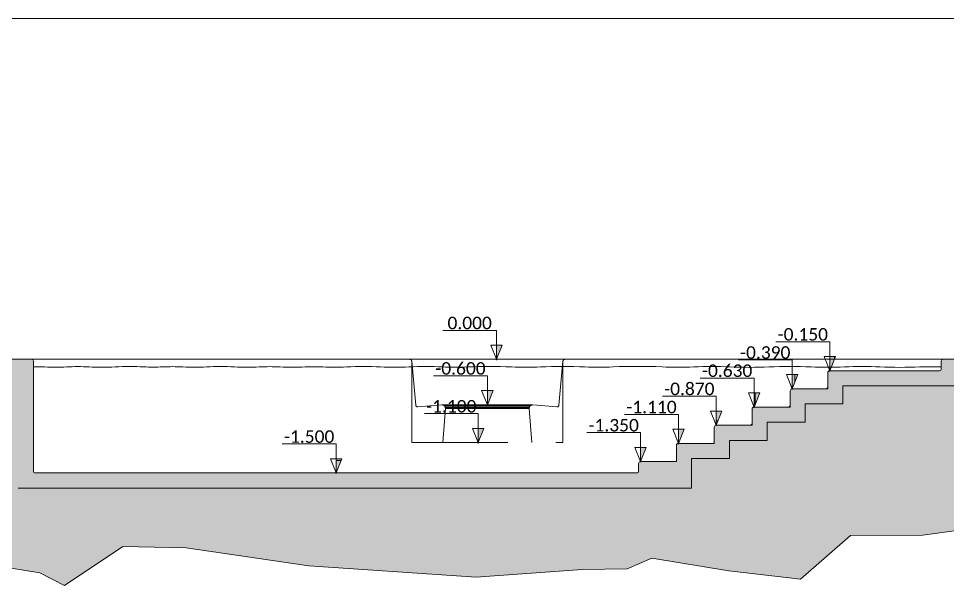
# Model space of a CAD drawing. Header units: metres. Extents: x -197 to 1099, y -24 to 14.
# Drawn here: x 100.41 to 112.69, y -2.99 to 4.5 of the extents above; entities that cross this region are included whole.
import ezdxf
from ezdxf.enums import TextEntityAlignment as Align

# ---------------------------------------------------------------- set-up
doc = ezdxf.new("R2010")
doc.units = ezdxf.units.M
doc.header["$LTSCALE"] = 0.001
doc.header["$PDMODE"] = 34
doc.header["$PDSIZE"] = 0.01
doc.linetypes.add('HIDDENX2', pattern=[19.05, 12.7, -6.35])
doc.layers.get('0').update_dxf_attribs({"lineweight": 13, "true_color": 0x000000})
for name, color, linetype, lineweight, true_color in [('Jach-Anotaciones-CalidaddeLínea  0.13', 7, 'Continuous', 13, 0x000000), ('Jach-Anotaciones-CalidaddeLínea 0.09', 7, 'Continuous', 9, 0x000000), ('Jach-Anotaciones-Hatch-Lum100%', 7, 'Continuous', 13, 0x000000), ('Jach-Anotaciones-Hatch-Lum80%', 250, 'Continuous', 13, 0x333333), ('Jach-Anotaciones-LineasDetalle0.09mm', 7, 'Continuous', 15, 0x000000), ('JACH-Anotaciones-Textos-Lum75% @ 0.075', 7, 'Continuous', 13, 0x404040), ('JACH-Arq-Lineas-Proyeccion', 250, 'HIDDENX2', 13, 0x333333)]:
    doc.layers.add(name, color=color, linetype=linetype, lineweight=lineweight, true_color=true_color)
doc.styles.add('02a-Calibri-JACH(1.8mm)', font='calibri.ttf', dxfattribs={"height": 2.2})
pattern_1 = [(0, (169.421, 45.032), (0, 6.985), [5.08, -1.905]), (90, (169.421, 45.032), (-6.985, 4e-16), [5.08, -1.905])]

# ---------------------------------------------------------------- blocks, each defined once
blk = doc.blocks.new('*U633')
at = {"lineweight": 0, "ltscale": 100}
h = blk.add_hatch(dxfattribs=at)
h.set_pattern_fill('ANGLE', color=256)
h.set_pattern_definition(pattern_1)
h.paths.add_polyline_path([(0, 2.5), (0, 0), (1, 2.5)])
h = blk.add_hatch(color=256, dxfattribs=at)
h.dxf.hatch_style = 1
h.paths.add_polyline_path([(0, 2.5), (0, 0), (1, 2.5)])
for points in [[(0, 5.1), (-9.47, 5.1)], [(0, 5.1), (0, 1.25)]]:
    blk.add_lwpolyline(points, dxfattribs=at)
for points in [[(0, 0), (1, 2.5), (-1, 2.5)], [(0, 2.5), (0, 0), (1, 2.5)]]:
    blk.add_lwpolyline(points, close=True, dxfattribs=at)
blk.add_point((0, 0), dxfattribs=at)
at = {"lineweight": 0, "ltscale": 100, "style": '02a-Calibri-JACH(1.8mm)'}
blk.add_attdef('ALT', text='', height=2.2, dxfattribs=at).set_placement((-4.73, 6.4), align=Align.MIDDLE_CENTER)
blk = doc.blocks.new('*U634')
at = {"lineweight": 0, "ltscale": 100}
h = blk.add_hatch(dxfattribs=at)
h.set_pattern_fill('ANGLE', color=256)
h.set_pattern_definition(pattern_1)
h.paths.add_polyline_path([(0, 2.5), (0, 0), (1, 2.5)])
h = blk.add_hatch(color=256, dxfattribs=at)
h.dxf.hatch_style = 1
h.paths.add_polyline_path([(0, 2.5), (0, 0), (1, 2.5)])
for points in [[(0, 5.1), (-9.47, 5.1)], [(0, 5.1), (0, 1.25)]]:
    blk.add_lwpolyline(points, dxfattribs=at)
for points in [[(0, 0), (1, 2.5), (-1, 2.5)], [(0, 2.5), (0, 0), (1, 2.5)]]:
    blk.add_lwpolyline(points, close=True, dxfattribs=at)
blk.add_point((0, 0), dxfattribs=at)
at = {"lineweight": 0, "ltscale": 100, "style": '02a-Calibri-JACH(1.8mm)'}
blk.add_attdef('ALT', text='', height=2.2, dxfattribs=at).set_placement((-4.73, 6.4), align=Align.MIDDLE_CENTER)
blk = doc.blocks.new('*U655')
at = {"lineweight": 0, "ltscale": 100}
h = blk.add_hatch(dxfattribs=at)
h.set_pattern_fill('ANGLE', color=256)
h.set_pattern_definition(pattern_1)
h.paths.add_polyline_path([(0, 2.5), (0, 0), (1, 2.5)])
h = blk.add_hatch(color=256, dxfattribs=at)
h.dxf.hatch_style = 1
h.paths.add_polyline_path([(0, 2.5), (0, 0), (1, 2.5)])
for points in [[(0, 5.1), (-9.47, 5.1)], [(0, 5.1), (0, 1.25)]]:
    blk.add_lwpolyline(points, dxfattribs=at)
for points in [[(0, 0), (1, 2.5), (-1, 2.5)], [(0, 2.5), (0, 0), (1, 2.5)]]:
    blk.add_lwpolyline(points, close=True, dxfattribs=at)
blk.add_point((0, 0), dxfattribs=at)
at = {"lineweight": 0, "ltscale": 100, "style": '02a-Calibri-JACH(1.8mm)'}
blk.add_attdef('ALT', text='', height=2.2, dxfattribs=at).set_placement((-4.73, 6.4), align=Align.MIDDLE_CENTER)
blk = doc.blocks.new('*U656')
at = {"lineweight": 0, "ltscale": 100}
h = blk.add_hatch(dxfattribs=at)
h.set_pattern_fill('ANGLE', color=256)
h.set_pattern_definition(pattern_1)
h.paths.add_polyline_path([(0, 2.5), (0, 0), (1, 2.5)])
h = blk.add_hatch(color=256, dxfattribs=at)
h.dxf.hatch_style = 1
h.paths.add_polyline_path([(0, 2.5), (0, 0), (1, 2.5)])
for points in [[(0, 5.1), (-9.47, 5.1)], [(0, 5.1), (0, 1.25)]]:
    blk.add_lwpolyline(points, dxfattribs=at)
for points in [[(0, 0), (1, 2.5), (-1, 2.5)], [(0, 2.5), (0, 0), (1, 2.5)]]:
    blk.add_lwpolyline(points, close=True, dxfattribs=at)
blk.add_point((0, 0), dxfattribs=at)
at = {"lineweight": 0, "ltscale": 100, "style": '02a-Calibri-JACH(1.8mm)'}
blk.add_attdef('ALT', text='', height=2.2, dxfattribs=at).set_placement((-4.73, 6.4), align=Align.MIDDLE_CENTER)
blk = doc.blocks.new('*U657')
at = {"lineweight": 0, "ltscale": 100}
h = blk.add_hatch(dxfattribs=at)
h.set_pattern_fill('ANGLE', color=256)
h.set_pattern_definition(pattern_1)
h.paths.add_polyline_path([(0, 2.5), (0, 0), (1, 2.5)])
h = blk.add_hatch(color=256, dxfattribs=at)
h.dxf.hatch_style = 1
h.paths.add_polyline_path([(0, 2.5), (0, 0), (1, 2.5)])
for points in [[(0, 5.1), (-9.47, 5.1)], [(0, 5.1), (0, 1.25)]]:
    blk.add_lwpolyline(points, dxfattribs=at)
for points in [[(0, 0), (1, 2.5), (-1, 2.5)], [(0, 2.5), (0, 0), (1, 2.5)]]:
    blk.add_lwpolyline(points, close=True, dxfattribs=at)
blk.add_point((0, 0), dxfattribs=at)
at = {"lineweight": 0, "ltscale": 100, "style": '02a-Calibri-JACH(1.8mm)'}
blk.add_attdef('ALT', text='', height=2.2, dxfattribs=at).set_placement((-4.73, 6.4), align=Align.MIDDLE_CENTER)
blk = doc.blocks.new('*U658')
at = {"lineweight": 0, "ltscale": 100}
h = blk.add_hatch(dxfattribs=at)
h.set_pattern_fill('ANGLE', color=256)
h.set_pattern_definition(pattern_1)
h.paths.add_polyline_path([(0, 2.5), (0, 0), (1, 2.5)])
h = blk.add_hatch(color=256, dxfattribs=at)
h.dxf.hatch_style = 1
h.paths.add_polyline_path([(0, 2.5), (0, 0), (1, 2.5)])
for points in [[(0, 5.1), (-9.47, 5.1)], [(0, 5.1), (0, 1.25)]]:
    blk.add_lwpolyline(points, dxfattribs=at)
for points in [[(0, 0), (1, 2.5), (-1, 2.5)], [(0, 2.5), (0, 0), (1, 2.5)]]:
    blk.add_lwpolyline(points, close=True, dxfattribs=at)
blk.add_point((0, 0), dxfattribs=at)
at = {"lineweight": 0, "ltscale": 100, "style": '02a-Calibri-JACH(1.8mm)'}
blk.add_attdef('ALT', text='', height=2.2, dxfattribs=at).set_placement((-4.73, 6.4), align=Align.MIDDLE_CENTER)
blk = doc.blocks.new('*U659')
at = {"lineweight": 0, "ltscale": 100}
h = blk.add_hatch(dxfattribs=at)
h.set_pattern_fill('ANGLE', color=256)
h.set_pattern_definition(pattern_1)
h.paths.add_polyline_path([(0, 2.5), (0, 0), (1, 2.5)])
h = blk.add_hatch(color=256, dxfattribs=at)
h.dxf.hatch_style = 1
h.paths.add_polyline_path([(0, 2.5), (0, 0), (1, 2.5)])
for points in [[(0, 5.1), (-9.47, 5.1)], [(0, 5.1), (0, 1.25)]]:
    blk.add_lwpolyline(points, dxfattribs=at)
for points in [[(0, 0), (1, 2.5), (-1, 2.5)], [(0, 2.5), (0, 0), (1, 2.5)]]:
    blk.add_lwpolyline(points, close=True, dxfattribs=at)
blk.add_point((0, 0), dxfattribs=at)
at = {"lineweight": 0, "ltscale": 100, "style": '02a-Calibri-JACH(1.8mm)'}
blk.add_attdef('ALT', text='', height=2.2, dxfattribs=at).set_placement((-4.73, 6.4), align=Align.MIDDLE_CENTER)
blk = doc.blocks.new('*U660')
at = {"lineweight": 0, "ltscale": 100}
h = blk.add_hatch(dxfattribs=at)
h.set_pattern_fill('ANGLE', color=256)
h.set_pattern_definition(pattern_1)
h.paths.add_polyline_path([(0, 2.5), (0, 0), (1, 2.5)])
h = blk.add_hatch(color=256, dxfattribs=at)
h.dxf.hatch_style = 1
h.paths.add_polyline_path([(0, 2.5), (0, 0), (1, 2.5)])
for points in [[(0, 5.1), (-9.47, 5.1)], [(0, 5.1), (0, 1.25)]]:
    blk.add_lwpolyline(points, dxfattribs=at)
for points in [[(0, 0), (1, 2.5), (-1, 2.5)], [(0, 2.5), (0, 0), (1, 2.5)]]:
    blk.add_lwpolyline(points, close=True, dxfattribs=at)
blk.add_point((0, 0), dxfattribs=at)
at = {"lineweight": 0, "ltscale": 100, "style": '02a-Calibri-JACH(1.8mm)'}
blk.add_attdef('ALT', text='', height=2.2, dxfattribs=at).set_placement((-4.73, 6.4), align=Align.MIDDLE_CENTER)
blk = doc.blocks.new('*U635')
at = {"lineweight": 0, "ltscale": 100}
h = blk.add_hatch(dxfattribs=at)
h.set_pattern_fill('ANGLE', color=256)
h.set_pattern_definition(pattern_1)
h.paths.add_polyline_path([(0, 2.5), (0, 0), (1, 2.5)])
h = blk.add_hatch(color=256, dxfattribs=at)
h.dxf.hatch_style = 1
h.paths.add_polyline_path([(0, 2.5), (0, 0), (1, 2.5)])
for points in [[(0, 5.1), (-9.47, 5.1)], [(0, 5.1), (0, 1.25)]]:
    blk.add_lwpolyline(points, dxfattribs=at)
for points in [[(0, 0), (1, 2.5), (-1, 2.5)], [(0, 2.5), (0, 0), (1, 2.5)]]:
    blk.add_lwpolyline(points, close=True, dxfattribs=at)
blk.add_point((0, 0), dxfattribs=at)
at = {"lineweight": 0, "ltscale": 100, "style": '02a-Calibri-JACH(1.8mm)'}
blk.add_attdef('ALT', text='', height=2.2, dxfattribs=at).set_placement((-4.73, 6.4), align=Align.MIDDLE_CENTER)
blk = doc.blocks.new('*U636')
at = {"lineweight": 0, "ltscale": 100}
h = blk.add_hatch(dxfattribs=at)
h.set_pattern_fill('ANGLE', color=256)
h.set_pattern_definition(pattern_1)
h.paths.add_polyline_path([(0, 2.5), (0, 0), (1, 2.5)])
h = blk.add_hatch(color=256, dxfattribs=at)
h.dxf.hatch_style = 1
h.paths.add_polyline_path([(0, 2.5), (0, 0), (1, 2.5)])
for points in [[(0, 5.1), (-9.47, 5.1)], [(0, 5.1), (0, 1.25)]]:
    blk.add_lwpolyline(points, dxfattribs=at)
for points in [[(0, 0), (1, 2.5), (-1, 2.5)], [(0, 2.5), (0, 0), (1, 2.5)]]:
    blk.add_lwpolyline(points, close=True, dxfattribs=at)
blk.add_point((0, 0), dxfattribs=at)
at = {"lineweight": 0, "ltscale": 100, "style": '02a-Calibri-JACH(1.8mm)'}
blk.add_attdef('ALT', text='', height=2.2, dxfattribs=at).set_placement((-4.73, 6.4), align=Align.MIDDLE_CENTER)

msp = doc.modelspace()

# ---------------------------------------------------------------- hatches: boundary and pattern name
at = {"layer": 'Jach-Anotaciones-Hatch-Lum100%', "ltscale": 100}
h = msp.add_hatch(color=256, dxfattribs=at)
h.dxf.hatch_style = 1
edge = h.paths.add_edge_path()
edge.add_line((100.60666, -0.025), (100.60666, -0.15))
edge.add_line((100.60666, -0.15), (100.60666, -1.475))
edge.add_arc((100.63166, -1.475), 0.025, 180, 270)
edge.add_line((100.63166, -1.5), (108.58166, -1.5))
edge.add_arc((108.58166, -1.475), 0.025, 270, 360)
edge.add_line((108.60666, -1.475), (108.60666, -1.375))
edge.add_arc((108.63166, -1.375), 0.025, 89.991384, 180, ccw=False)
edge.add_line((108.63166, -1.35), (109.10662, -1.35008))
edge.add_line((109.10662, -1.35008), (109.10666, -1.135))
edge.add_arc((109.13166, -1.135), 0.025, 90, 180, ccw=False)
edge.add_line((109.13166, -1.11), (109.58166, -1.11))
edge.add_arc((109.58166, -1.085), 0.025, 270, 360)
edge.add_line((109.60666, -1.085), (109.60666, -0.895))
edge.add_arc((109.63166, -0.895), 0.025, 90, 180, ccw=False)
edge.add_line((109.63166, -0.87), (110.08166, -0.87))
edge.add_arc((110.08166, -0.845), 0.025, 270, 360)
edge.add_line((110.10666, -0.845), (110.10666, -0.655))
edge.add_arc((110.13166, -0.655), 0.025, 90, 180, ccw=False)
edge.add_line((110.13166, -0.63), (110.58462, -0.63))
edge.add_arc((110.58462, -0.605), 0.025, 270, 360)
edge.add_line((110.60962, -0.605), (110.60962, -0.415))
edge.add_arc((110.63462, -0.415), 0.025, 90, 180, ccw=False)
edge.add_line((110.63462, -0.39), (111.08166, -0.39))
edge.add_arc((111.08166, -0.365), 0.025, 270, 360)
edge.add_line((111.10666, -0.365), (111.10666, -0.175))
edge.add_arc((111.13166, -0.175), 0.025, 90, 180, ccw=False)
edge.add_line((111.13166, -0.15), (112.58166, -0.15))
edge.add_arc((112.58166, -0.125), 0.025, 270, 360)
edge.add_line((112.60666, -0.125), (112.60666, -0.025))
edge.add_arc((112.63166, -0.025), 0.025, 90, 180, ccw=False)
edge.add_line((112.63166, 0), (113.00666, 0))
edge.add_line((113.00666, 0), (113.00666, -0.35))
edge.add_line((113.00666, -0.35), (111.30666, -0.35))
edge.add_line((111.30666, -0.35), (111.30666, -0.59))
edge.add_line((111.30666, -0.59), (110.80962, -0.59))
edge.add_line((110.80962, -0.59), (110.80962, -0.83))
edge.add_line((110.80962, -0.83), (110.30666, -0.83))
edge.add_line((110.30666, -0.83), (110.30666, -1.07))
edge.add_line((110.30666, -1.07), (109.80666, -1.07))
edge.add_line((109.80666, -1.07), (109.80666, -1.31))
edge.add_line((109.80666, -1.31), (109.30666, -1.31))
edge.add_line((109.30666, -1.31), (109.30666, -1.7))
edge.add_line((109.30666, -1.7), (100.40666, -1.7))
edge.add_line((100.40666, -1.7), (100.40666, -0.3))
edge.add_line((100.40666, -0.3), (100.20666, -0.3))
edge.add_line((100.20666, -0.3), (100.20666, 0))
edge.add_line((100.20666, 0), (100.58166, 0))
edge.add_arc((100.58166, -0.025), 0.025, 0, 90, ccw=False)
at = {"layer": 'Jach-Anotaciones-Hatch-Lum80%', "ltscale": 100}
h = msp.add_hatch(dxfattribs=at)
h.set_pattern_fill('EARTH', color=256, scale=0.03, angle=45, double=1)
h.set_pattern_definition([(45, (-118.89536, 0.1), (0, 0.26940768), [0.1905, -0.1905]), (45, (-118.94587, 0.15051), (0, 0.26940768), [0.1905, -0.1905]), (45, (-118.99639, 0.20103), (0, 0.26940768), [0.1905, -0.1905]), (135, (-118.99639, 0.2347), (-0.26940768, 0), [0.1905, -0.1905]), (135, (-118.94587, 0.28522), (-0.26940768, 0), [0.1905, -0.1905]), (135, (-118.89536, 0.33573), (-0.26940768, 0), [0.1905, -0.1905])])
h.paths.add_polyline_path([(98.50666, 0.1), (98.50666, -0.3), (100.40666, -0.3), (100.40666, -1.7), (109.30666, -1.7), (109.30666, -1.31), (109.80666, -1.31), (109.80666, -1.07), (110.30666, -1.07), (110.30666, -0.83), (110.80962, -0.83), (110.80962, -0.59), (111.30666, -0.59), (111.30666, -0.35), (113.00666, -0.35), (113.00666, -0.3), (114.60666, -0.3), (114.75666, -0.3), (114.75666, -0.1), (125.16665, -0.1), (125.16665, -0.175), (125.46665, -0.175), (130.01665, -0.175), (130.01665, 0.07497), (137.01665, -0.10106), (138.20222, -0.27395), (138.21665, -0.175), (139.12761, -0.175), (139.06551, -1.16151), (138.95686, -1.58676), (136.87458, -1.46914), (135.25401, -0.88102), (133.80955, -1.14373), (132.92232, -1.55089), (130.15196, -1.12563), (129.55444, -1.44231), (128.62193, -1.76804), (127.30013, -1.58708), (126.58491, -0.92658), (125.33968, -1.07018), (124.32569, -1.38686), (122.71418, -0.76255), (121.66398, -0.5454), (120.39461, -0.92816), (119.83519, -1.25114), (118.39569, -1.33257), (117.78746, -0.93411), (117.05747, -0.84928), (116.59345, -1.1264), (115.92005, -1.33565), (114.91596, -1.39942), (114.11768, -1.66535), (113.35575, -2.18756), (112.36345, -2.32202), (111.40493, -2.32559), (110.74428, -2.90331), (109.79919, -2.79327), (108.7807, -2.62821), (108.45489, -2.76576), (107.85848, -2.77493), (106.45992, -2.87578), (104.24859, -2.72905), (102.62451, -2.49063), (101.78952, -2.47229), (101.01877, -2.98582), (100.69362, -2.82101), (99.06179, -2.55508), (98.8324, -2.27081), (98.16258, -1.57388), (96.6853, -1.36297), (95.96042, -1.37214), (93.86456, -1.76681), (91.96521, -1.39084), (91.01094, -1.05154), (90.24937, -1.30831), (90.21447, -0.74893), (90.6069, 0.1)])

# ---------------------------------------------------------------- linework, layer by layer
at = {"layer": 'Jach-Anotaciones-CalidaddeLínea  0.13', "ltscale": 100}
for points in [[(92.68217, 4.5), (117.23765, 4.5)], [(100.58166, 0), (112.63166, 0)], [(113.00666, -0.35), (111.30666, -0.35), (111.30666, -0.59), (110.80962, -0.59), (110.80962, -0.83), (110.30666, -0.83), (110.30666, -1.07), (109.80666, -1.07), (109.80666, -1.31), (109.30666, -1.31), (109.30666, -1.7), (100.40666, -1.7)]]:
    msp.add_lwpolyline(points, dxfattribs=at)
msp.add_lwpolyline([(100.20666, 0), (100.58166, 0, -0.41421356), (100.60666, -0.025), (100.60666, -0.15), (100.60666, -1.475, 0.41421356), (100.63166, -1.5), (108.58166, -1.5, 0.41421356), (108.60666, -1.475), (108.60666, -1.375, -0.41425761), (108.63166, -1.35), (109.10662, -1.35008), (109.10666, -1.135, -0.41421356), (109.13166, -1.11), (109.58166, -1.11, 0.41421356), (109.60666, -1.085), (109.60666, -0.895, -0.41421356), (109.63166, -0.87), (110.08166, -0.87, 0.41421356), (110.10666, -0.845), (110.10666, -0.655, -0.41421356), (110.13166, -0.63), (110.58462, -0.63, 0.41421356), (110.60962, -0.605), (110.60962, -0.415, -0.41421356), (110.63462, -0.39), (111.08166, -0.39, 0.41421356), (111.10666, -0.365), (111.10666, -0.175, -0.41421356), (111.13166, -0.15), (112.58166, -0.15, 0.41421356), (112.60666, -0.125), (112.60666, -0.025, -0.41421356), (112.63166, 0), (113.00666, 0)], format="xyb", dxfattribs=at)
at = {"layer": 'Jach-Anotaciones-CalidaddeLínea 0.09'}
for points in [[(100.40666, -1.7), (109.30666, -1.7), (109.30666, -1.31), (109.80666, -1.31), (109.80666, -1.07), (110.30666, -1.07), (110.30666, -0.83), (110.80962, -0.83), (110.80962, -0.59), (111.30666, -0.59), (111.30666, -0.35), (113.00666, -0.35)], [(113.35575, -2.18756), (112.36345, -2.32202), (111.40493, -2.32559), (110.74428, -2.90331), (109.79919, -2.79327), (108.7807, -2.62821), (108.45489, -2.76576), (107.85848, -2.77493), (106.45992, -2.87578), (104.24859, -2.72905), (102.62451, -2.49063), (101.78952, -2.47229), (101.01877, -2.98582), (100.69362, -2.82101), (99.06179, -2.55508)]]:
    msp.add_lwpolyline(points, dxfattribs=at)
at = {"layer": 'Jach-Anotaciones-LineasDetalle0.09mm', "ltscale": 100}
msp.add_lwpolyline([(100.60666, -0.1, -0.02304891), (100.75756, -0.1, 0.02304891), (101.04232, -0.1, -0.02304891), (101.34161, -0.1, 0.02304891), (101.68696, -0.1, -0.02304891), (102.06741, -0.1, 0.02304891), (102.31437, -0.1, -0.02304891), (102.57988, -0.1, 0.02304891), (102.89535, -0.1, -0.02304891), (103.26447, -0.1, 0.02304891), (103.59279, -0.1, -0.02304891), (103.86544, -0.1, 0.02304891), (104.19947, -0.1, -0.02304891), (104.43501, -0.1, 0.02304891), (104.7462, -0.1, -0.02304891), (105.194, -0.1, 0.02304891), (105.57086, -0.1, -0.02304891), (106.01338, -0.1, 0.02304891), (106.34598, -0.1, -0.02304891), (106.92533, -0.1, 0.02304891), (107.3079, -0.1, -0.02304891), (107.89745, -0.1, 0.02304891), (108.27002, -0.1, -0.02304891), (108.91612, -0.1, 0.02304891), (109.3358, -0.1, -0.02304891), (109.81312, -0.1, 0.02304891), (110.32987, -0.1, -0.02304891), (110.88715, -0.1, 0.02304891), (111.32545, -0.1, -0.02304891), (111.79575, -0.1, 0.02304891), (112.32106, -0.1, -0.02304891), (112.57182, -0.1, 0.02304891), (112.60666, -0.1), (112.60666, -0.125, -0.41421356), (112.58166, -0.15), (112.58166, -0.15), (111.13166, -0.15, 0.41421356), (111.10666, -0.175), (111.10666, -0.39), (110.63462, -0.39, 0.41421356), (110.60962, -0.415), (110.60962, -0.63), (110.13166, -0.63, 0.41421356), (110.10666, -0.655), (110.10666, -0.87), (109.63166, -0.87, 0.41421356), (109.60666, -0.895), (109.60666, -1.11), (109.13166, -1.11, 0.41421356), (109.10666, -1.135), (109.10662, -1.35008), (108.63166, -1.35008, 0.41421356), (108.60666, -1.37508), (108.60666, -1.47615, -0.4000841), (108.58166, -1.5), (100.63166, -1.5, -0.41421356), (100.60666, -1.475)], format="xyb", close=True, dxfattribs=at)
at = {"layer": 'JACH-Arq-Lineas-Proyeccion', "ltscale": 100}
for points in [[(105.58175, -0.00001, -0.38887873), (105.60666, -0.02283), (105.65977, -0.60532, 0.41421356), (105.68687, -0.62802), (106.00466, -0.60001, -0.41421356), (106.05466, -0.65001), (106.02003, -1.10001)], [(107.63156, -0.00001, 0.38887873), (107.60666, -0.02283), (107.55354, -0.60532, -0.41421356), (107.52645, -0.62802), (107.20865, -0.60001, 0.41421356), (107.15865, -0.65001), (107.19328, -1.10001)]]:
    msp.add_lwpolyline(points, format="xyb", dxfattribs=at)
for points in [[(105.60666, -0.02283), (105.60666, -1.10001), (107.60666, -1.10001), (107.60666, -0.02283)], [(107.20865, -0.60001), (106.00466, -0.60001)], [(107.1932, -0.60246), (106.02011, -0.60246)], [(107.17927, -0.60956), (106.03405, -0.60956)], [(107.1682, -0.62062), (106.04511, -0.62062)], [(107.1611, -0.63456), (106.05221, -0.63456)], [(107.15865, -0.65001), (106.05466, -0.65001)]]:
    msp.add_lwpolyline(points, dxfattribs=at)

# ---------------------------------------------------------------- block references
at = {"layer": 'JACH-Anotaciones-Textos-Lum75% @ 0.075', "ltscale": 100, "xscale": 0.075, "yscale": 0.075, "zscale": 0.075}
for name, p, values in [('*U636', (106.72795, 0), {'ALT': '0.000'}), ('*U633', (111.13166, -0.15), {'ALT': '-0.150'}), ('*U634', (110.63462, -0.39), {'ALT': '-0.390'}), ('*U660', (106.60666, -0.60001), {'ALT': '-0.600'}), ('*U655', (110.13166, -0.63), {'ALT': '-0.630'}), ('*U656', (109.63166, -0.87), {'ALT': '-0.870'}), ('*U635', (106.48537, -1.10001), {'ALT': '-1.100'}), ('*U657', (109.13166, -1.11), {'ALT': '-1.110'}), ('*U658', (108.63166, -1.35), {'ALT': '-1.350'}), ('*U659', (104.60666, -1.5), {'ALT': '-1.500'})]:
    msp.add_blockref(name, p, dxfattribs=at).add_auto_attribs(values)

doc.saveas('drawing.dxf')
